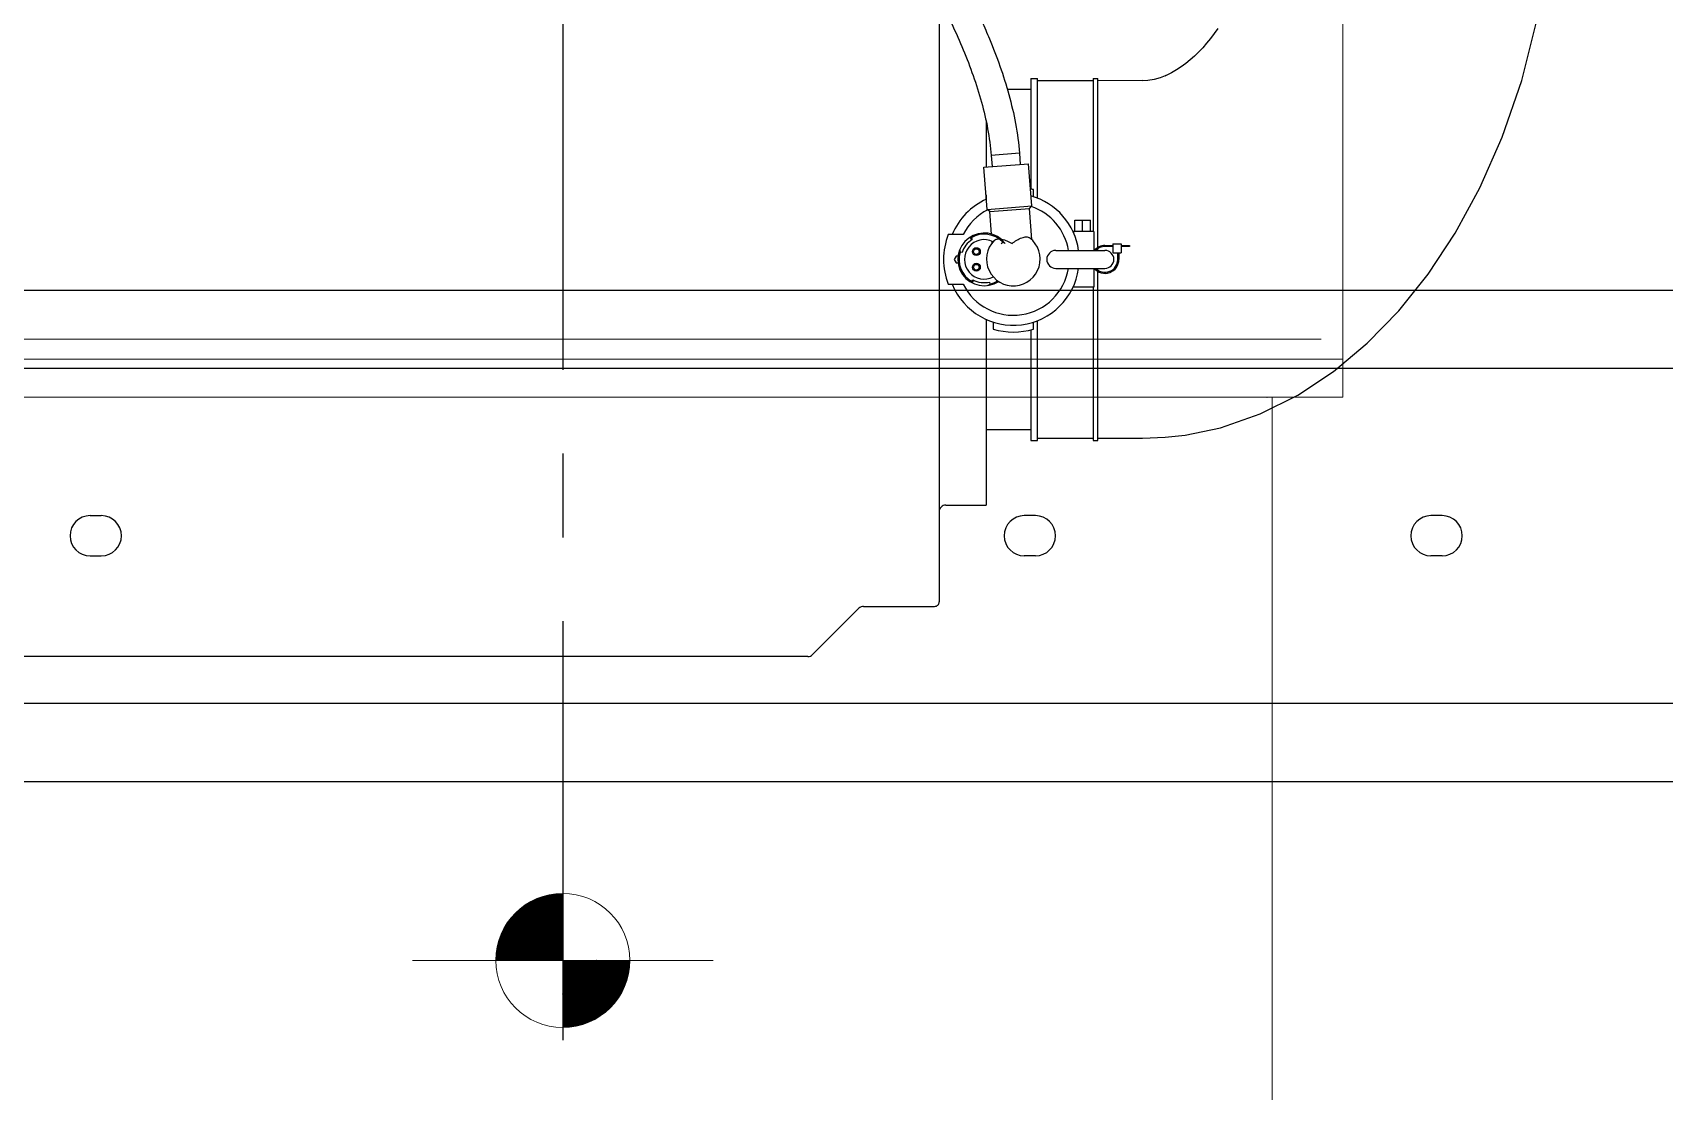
# Model space of a CAD drawing. Header units: metres. Extents: x 27859 to 32645, y 1492 to 8791.
# Drawn here: x 29818 to 30548, y 4117 to 4591 of the extents above; entities that cross this region are included whole.
import ezdxf

# ---------------------------------------------------------------- set-up
doc = ezdxf.new("R2010")
doc.units = ezdxf.units.M
doc.linetypes.add('CENTER', pattern=[2, 1.25, -0.25, 0.25, -0.25])
doc.layers.add('E-EQPT', color=190, linetype='Continuous')
doc.layers.add('E-HAT', color=253, linetype='CENTER', lineweight=15)
doc.layers.add('ENG-HDN', color=251, linetype='Continuous', lineweight=9, transparency=0.7)

# ---------------------------------------------------------------- blocks, each defined once
blk = doc.blocks.new('EDG')
at = {"color": 6, "linetype": 'CENTER', "ltscale": 150}
blk.add_line((814.99, -420.5, 1), (814.99, 5130.26, 1), dxfattribs=at)
at = {"color": 0}
for p, q in [((1543.99, 3251.29, 1), (86, 3251.29, 1)), ((1543.99, 3216.29, 1), (86, 3216.29, 1)), ((421.49, 3150.29, 1), (426.49, 3150.29, 1)), ((603.49, 3150.29, 1), (608.49, 3150.29, 1)), ((1026.49, 3150.29, 1), (1021.49, 3150.29, 1)), ((421.49, 3132.29, 1), (426.49, 3132.29, 1)), ((603.49, 3132.29, 1), (608.49, 3132.29, 1)), ((1026.49, 3132.29, 1), (1021.49, 3132.29, 1)), ((1543.99, 3066.29, 1), (86, 3066.29, 1)), ((1543.99, 3031.29, 1), (86, 3031.29, 1))]:
    blk.add_line(p, q, dxfattribs=at)
at = {"color": 0, "linetype": 'Continuous'}
for p, q in [((703.22, 3194.5, 1), (682.48, 3173.76, 1)), ((705.34, 3195.38, 1), (1125.2, 3195.38, 1)), ((646.6, 2900.82, 1), (646.6, 3170.88, 1)), ((680.36, 3172.88, 1), (648.6, 3172.88, 1)), ((625.6, 3044.41, 1), (625.6, 3127.58, 1)), ((643.6, 3127.58, 1), (625.6, 3127.58, 1)), ((536.46, 3096.21, 1), (520.66, 3092.92, 1)), ((536.49, 3096.21, 1), (536.46, 3096.21, 1)), ((545.48, 3097.2, 1), (536.49, 3096.21, 1)), ((555.6, 3097.58, 1), (545.48, 3097.2, 1)), ((575.6, 3097.58, 1), (555.6, 3097.58, 1)), ((575.6, 3098.58, 1), (575.6, 3022.94, 1)), ((577.6, 3098.58, 1), (575.6, 3098.58, 1)), ((577.6, 3030.08, 1), (577.6, 3098.58, 1)), ((602.6, 3097.57, 1), (577.6, 3097.58, 1)), ((602.6, 3098.58, 1), (602.6, 3044.94, 1)), ((605.6, 3098.58, 1), (602.6, 3098.58, 1)), ((605.6, 3049.06, 1), (605.6, 3098.58, 1)), ((520.66, 3092.92, 1), (502.91, 3086.74, 1)), ((625.6, 3093.78, 1), (605.6, 3093.78, 1)), ((502.91, 3086.74, 1), (486.06, 3078.29, 1)), ((486.06, 3078.29, 1), (470.11, 3067.72, 1)), ((470.11, 3067.72, 1), (455.04, 3055.13, 1)), ((455.04, 3055.13, 1), (440.92, 3040.61, 1)), ((604.4, 3048.81, 1), (604.4, 3045.67, 1)), ((622.4, 3045.67, 1), (622.4, 3048.81, 1)), ((440.92, 3040.61, 1), (427.77, 3024.17, 1)), ((427.77, 3024.17, 1), (415.63, 3005.83, 1)), ((577.4, 3021.58, 1), (577.4, 3030.08, 1)), ((577.4, 3030.08, 1), (586.77, 3030.08, 1)), ((586.4, 3029.31, 1), (586.4, 3030.08, 1)), ((624.05, 3027.71, 1), (623.84, 3028.59, 1)), ((631.75, 3028.1, 1), (631.12, 3026.85, 1)), ((631.89, 3027.46, 1), (631.45, 3026.67, 1)), ((642.54, 3028.73, 1), (635.78, 3028.73, 1)), ((566.15, 3014.58, 1), (566.15, 3017.58, 1)), ((566.65, 3017.58, 1), (566.65, 3014.58, 1)), ((594.4, 3021.58, 1), (572.4, 3021.58, 1)), ((575.6, 3022.36, 1), (575.6, 3021.58, 1)), ((638.93, 3019.08, 1), (638.11, 3019.08, 1)), ((638.11, 3016.08, 1), (638.93, 3016.08, 1)), ((639.8, 3017.58, 1), (638.93, 3019.08, 1)), ((638.93, 3016.08, 1), (639.8, 3017.58, 1)), ((561.4, 3011.33, 1), (561.4, 3011.83, 1)), ((561.4, 3011.83, 1), (565.2, 3011.83, 1)), ((565.2, 3011.33, 1), (561.4, 3011.33, 1)), ((565.2, 3010.58, 1), (565.2, 3014.58, 1)), ((568.9, 3014.58, 1), (565.2, 3014.58, 1)), ((568.9, 3010.58, 1), (565.2, 3010.58, 1)), ((568.9, 3010.58, 1), (568.9, 3014.58, 1)), ((568.9, 3011.83, 1), (572.4, 3011.83, 1)), ((572.4, 3011.33, 1), (568.9, 3011.33, 1)), ((594.4, 3013.58, 1), (572.4, 3013.58, 1)), ((575.6, 3013.58, 1), (575.6, 3012.8, 1)), ((575.6, 3012.22, 1), (575.6, 2936.58, 1)), ((577.4, 3005.08, 1), (577.4, 3013.58, 1)), ((605.11, 3008.73, 1), (606.18, 2994.82, 1)), ((618.81, 3010.47, 1), (618.15, 3009.86, 1)), ((622.86, 3010.09, 1), (622.91, 3009.47, 1)), ((632.21, 3007.89, 1), (631.75, 3008.66, 1)), ((632.83, 3007.69, 1), (632.07, 3008.86, 1)), ((636.35, 3014.56, 1), (637.21, 3014.29, 1)), ((415.63, 3005.83, 1), (404.56, 2985.47, 1)), ((577.4, 3005.08, 1), (586.77, 3005.08, 1)), ((577.6, 2936.58, 1), (577.6, 3005.08, 1)), ((578.9, 3005.08, 1), (578.9, 3000.08, 1)), ((582.4, 3005.08, 1), (582.4, 3000.08, 1)), ((585.9, 3005.08, 1), (585.9, 3000.08, 1)), ((586.4, 3005.08, 1), (586.4, 3005.85, 1)), ((623.15, 3006.25, 1), (623.92, 2996.18, 1)), ((635.78, 3006.43, 1), (642.54, 3006.43, 1)), ((585.9, 3000.08, 1), (578.9, 3000.08, 1)), ((625.1, 2995.17, 1), (605.16, 2993.64, 1)), ((606.18, 2994.82, 1), (605.16, 2993.64, 1)), ((623.92, 2996.18, 1), (606.18, 2994.82, 1)), ((623.92, 2996.18, 1), (625.1, 2995.17, 1)), ((625.1, 2995.17, 1), (626.55, 2976.33, 1)), ((602.6, 2990.22, 1), (602.6, 2936.58, 1)), ((604.4, 2989.49, 1), (604.4, 2986.35, 1)), ((605.16, 2993.64, 1), (606.61, 2974.8, 1)), ((625.6, 2988.68, 1), (625.6, 2990.75, 1)), ((404.56, 2985.47, 1), (394.6, 2962.84, 1)), ((605.6, 2936.58, 1), (605.6, 2986.09, 1)), ((626.55, 2976.33, 1), (606.61, 2974.8, 1)), ((610.63, 2970.09, 1), (610.25, 2975.08, 1)), ((623.29, 2971.06, 1), (622.91, 2976.05, 1)), ((625.6, 2955.46, 1), (625.6, 2976.25, 1)), ((610.63, 2970.09, 1), (623.29, 2971.06, 1)), ((394.6, 2962.84, 1), (385.89, 2937.51, 1)), ((385.89, 2937.51, 1), (378.68, 2908.82, 1)), ((544.94, 2935.2, 1), (545.19, 2935.31, 1)), ((545.5, 2935.44, 1), (545.19, 2935.31, 1)), ((545.5, 2935.44, 1), (547.7, 2936.26, 1)), ((547.7, 2936.26, 1), (550.36, 2937, 1)), ((550.36, 2937, 1), (553.23, 2937.46, 1)), ((553.23, 2937.46, 1), (555.6, 2937.58, 1)), ((555.6, 2937.57, 1), (575.6, 2937.58, 1)), ((577.6, 2936.58, 1), (575.6, 2936.58, 1)), ((577.6, 2937.58, 1), (602.6, 2937.59, 1)), ((605.6, 2936.58, 1), (602.6, 2936.58, 1)), ((616.08, 2941.38, 1), (605.6, 2941.38, 1)), ((532.32, 2926.56, 1), (534.23, 2928.26, 1)), ((534.23, 2928.26, 1), (536.19, 2929.87, 1)), ((536.19, 2929.87, 1), (538.24, 2931.39, 1)), ((538.24, 2931.39, 1), (540.37, 2932.79, 1)), ((540.37, 2932.79, 1), (542.61, 2934.07, 1)), ((542.61, 2934.07, 1), (544.94, 2935.2, 1)), ((525.15, 2918.72, 1), (526.87, 2920.82, 1)), ((526.87, 2920.82, 1), (528.65, 2922.83, 1)), ((528.65, 2922.83, 1), (530.46, 2924.74, 1)), ((530.46, 2924.74, 1), (532.32, 2926.56, 1)), ((521.81, 2914.25, 1), (523.46, 2916.53, 1)), ((523.46, 2916.53, 1), (525.15, 2918.72, 1))]:
    blk.add_line(p, q, dxfattribs=at)
for centre, radius in [((629.9, 3021.08, 1), 1.75), ((629.9, 3014.08, 1), 1.75), ((629.9, 3021.08, 1), 1.25), ((629.9, 3014.08, 1), 1.25)]:
    blk.add_circle(centre, radius, dxfattribs=at)
for centre, radius, start, end in [((705.34, 3192.38, 1), 3, 90, 135), ((648.6, 3170.88, 1), 2, 90, 180.00001), ((680.36, 3175.88, 1), 3, 270, 314.99999), ((643.6, 3130.58, 1), 3, 270, 0), ((613.4, 3017.58, 1), 29.5, 22.20776, 172.1859), ((613.4, 3017.58, 1), 32.5, 73.92335, 106.07665), ((613.4, 3017.58, 1), 25, 26.48734, 170.76612), ((572.4, 3017.58, 1), 6.25, 39.79936, 180), ((572.4, 3017.58, 1), 5.75, 44.11471, 180), ((613.37, 3017.44, 1), 12, 316.19245, 232.57182), ((626.4, 3017.58, 1), 11.8, 217.31033, 123.1806), ((626.4, 3017.58, 1), 11.3, 103.09332, 122.00494), ((626.4, 3017.58, 1), 8.85, 243.60454, 117.63891), ((626.4, 3017.58, 1), 10.4, 60.95781, 103.09332), ((632.55, 3028.03, 1), 0.744, 176.58111, 178.26104), ((622.27, 3026.06, 1), 9.72, 8.28861, 10.7936), ((626.4, 3017.58, 1), 11.3, 343.09332, 60.95781), ((613.4, 3017.58, 1), 31.2, 339.06112, 20.93888), ((572.4, 3017.58, 1), 4, 90, 270), ((594.4, 3017.58, 1), 4, 270, 90), ((572.4, 3017.58, 1), 6.25, 270, 320.16451), ((572.4, 3017.58, 1), 5.75, 270, 315.88529), ((613.4, 3017.58, 1), 29.5, 187.8141, 254.43552), ((613.4, 3017.58, 1), 25, 189.23388, 251.35487), ((626.4, 3017.58, 1), 11.3, 223.09332, 300.95781), ((626.4, 3017.58, 1), 10.4, 300.95781, 343.09332), ((613.4, 3017.58, 1), 25, 297.28691, 333.51266), ((613.4, 3017.58, 1), 29.5, 294.12976, 337.79224), ((635.81, 3016.92, 1), 9.72, 248.28861, 250.7936), ((632.38, 3007.03, 1), 0.744, 56.58114, 58.34531), ((613.4, 3017.58, 1), 32.5, 253.92335, 256.35299)]:
    blk.add_arc(centre, radius, start, end, dxfattribs=at)
at = {"color": 0}
for centre, start, end in [((421.49, 3141.29, 1), 90, 270), ((426.49, 3141.29, 1), 270, 90), ((603.49, 3141.29, 1), 90, 270), ((608.49, 3141.29, 1), 270, 90), ((1021.49, 3141.29, 1), 90, 270), ((1026.49, 3141.29, 1), 270, 90)]:
    blk.add_arc(centre, 9, start, end, dxfattribs=at)
at = {"color": 0, "linetype": 'Continuous'}
for points in [[(624.9, 3029.28, 1), (624.54, 3029.06, 1), (624.19, 3028.82, 1), (623.84, 3028.59, 1)], [(631.82, 3027.88, 1), (631.81, 3027.93, 1), (631.8, 3027.99, 1), (631.8, 3028.05, 1)], [(617.02, 3010.43, 1), (617.39, 3010.23, 1), (617.77, 3010.04, 1), (618.15, 3009.86, 1)], [(637.29, 3013.03, 1), (637.27, 3013.45, 1), (637.24, 3013.87, 1), (637.21, 3014.29, 1)], [(632.61, 3007.74, 1), (632.67, 3007.72, 1), (632.72, 3007.7, 1), (632.77, 3007.67, 1)]]:
    blk.add_open_spline(points, degree=3, dxfattribs=at)
for points, knots in [([(613.9, 3010.46, 1), (613.25, 3009.88, 1), (611.87, 3008.89, 1), (610.01, 3007.99, 1), (608.56, 3007.57, 1), (607.6, 3007.45, 1), (606.76, 3007.53, 1), (606.27, 3007.76, 1), (606.08, 3007.91, 1)], [0, 0, 0, 0, 0.301317, 0.583569, 0.709141, 0.819902, 0.915279, 1, 1, 1, 1]), ([(622.03, 3009.13, 1), (621.86, 3008.96, 1), (621.41, 3008.66, 1), (620.59, 3008.45, 1), (619.62, 3008.42, 1), (618.13, 3008.61, 1), (616.15, 3009.22, 1), (614.64, 3009.99, 1), (613.9, 3010.46, 1)], [0, 0, 0, 0, 0.084721, 0.180098, 0.290859, 0.416431, 0.698682, 1, 1, 1, 1]), ([(627.5, 2910.98, 1), (626.32, 2913.57, 1), (623.48, 2920.15, 1), (619.26, 2931.04, 1), (613.88, 2947.96, 1), (611.31, 2961.17, 1), (610.63, 2970.09, 1)], [0, 0, 0, 0, 0.142857, 0.357143, 0.571429, 1, 1, 1, 1]), ([(718.41, 2798.37, 1), (716.47, 2800.71, 1), (710.64, 2807.81, 1), (699.9, 2821.3, 1), (686.24, 2839.28, 1), (671.89, 2859.27, 1), (658.06, 2880.3, 1), (645.9, 2901.43, 1), (637.23, 2919.79, 1), (631.24, 2935.29, 1), (626.22, 2951.09, 1), (623.9, 2963.12, 1), (623.29, 2971.06, 1)], [0, 0, 0, 0, 0.069977, 0.18623, 0.302482, 0.418735, 0.534988, 0.651241, 0.767494, 0.825621, 0.883747, 1, 1, 1, 1])]:
    blk.add_open_spline(points, degree=3, knots=knots, dxfattribs=at)
at = {"layer": 'ENG-HDN'}
for p, q in [((497.49, 3489.84, 1), (497.49, 3079.3, 1)), ((879.01, 3331.37, 1), (747.73, 3331.37, 1)), ((750.98, 3331.37, 1), (882.26, 3331.37, 1)), ((814.99, 3079.3, 1), (465.99, 3079.3, 1)), ((465.99, 3079.3, 1), (465.99, 3062.3, 1)), ((814.99, 3079.3, 1), (1163.99, 3079.3, 1)), ((465.99, 3062.3, 1), (814.99, 3062.3, 1)), ((465.99, 3062.3, 1), (465.99, 2859.3, 1)), ((1163.99, 3062.3, 1), (814.99, 3062.3, 1)), ((475.64, 3053.3, 1), (814.99, 3053.3, 1)), ((1154.34, 3053.3, 1), (814.99, 3053.3, 1))]:
    blk.add_line(p, q, dxfattribs=at)
at = {"layer": 'ENG-HDN', "const_width": 30, "elevation": 1}
for points in [[(814.99, 3346.37, 0.414214), (799.99, 3331.37, 0.414214)], [(814.99, 3316.37, 0.414214), (829.99, 3331.37, 0.414214)]]:
    blk.add_lwpolyline(points, format="xyb", dxfattribs=at)
at = {"layer": 'ENG-HDN'}
blk.add_circle((814.99, 3331.37, 1), 30, dxfattribs=at)
blk.add_circle((814.99, 3331.37, 1), 30, dxfattribs=at)
for p in [(814.99, 3346.37, 1), (814.99, 3346.37, 1), (799.99, 3331.37, 1), (799.99, 3331.37, 1), (814.99, 3331.37, 1), (814.99, 3331.37, 1), (829.99, 3331.37, 1), (829.99, 3331.37, 1), (814.99, 3316.37, 1), (814.99, 3316.37, 1)]:
    blk.add_point(p, dxfattribs=at)
at = {"layer": 'ENG-HDN', "color": 0, "linetype": 'ByBlock'}
blk.add_point((499.8, 3079.3, 1), dxfattribs=at)

msp = doc.modelspace()

# ---------------------------------------------------------------- hatches: boundary and pattern name
at = {"layer": 'E-HAT', "linetype": 'Continuous'}
h = msp.add_hatch(dxfattribs=at)
h.set_pattern_fill('AR-CONC', color=8, scale=40, angle=90)
h.set_pattern_definition([(140, (30868.3, 2757.35), (25.101, 286.904), [30, -330]), (85, (30868.3, 2757.35), (-300.877, -55.5), [24, -264]), (190.4514, (30870.4, 2781.26), (-275.776, 231.404), [25.496, -280.457]), (136.184, (30788.3, 2757.35), (66.208, 426.897), [45, -495]), (186.636, (30793.8, 2792.93), (-389.647, 373.865), [38.244, -420.686]), (81.184, (30788.3, 2757.35), (-389.647, 373.865), [36, -396]), (111, (30808.3, 2797.35), (161.0476, 238.763), [30, -330]), (56, (30808.3, 2797.35), (-290.06, 97.326), [24, -264]), (161.4514, (30821.72, 2817.25), (-129.012, 336.089), [25.496, -280.457]), (127.5, (30868.3, 2757.35), (-133.1575, 4.864), [0, -260.8, 0, -268, 0, -265]), (97.5, (30868.3, 2757.35), (-157.7647, 105.2278), [0, -152.8, 0, -254.8, 0, -101]), (57.5, (30868.3, 2668.15), (9.022, 213.529), [0, -100, 0, -312, 0, -414]), (47.5, (30868.3, 2628.15), (-40.042, 233.2745), [0, -130, 0, -207.2, 0, -294])])
h.paths.add_polyline_path([(32053.3, 1585.35), (28053.3, 1585.35), (28053.3, 2085.35), (28638.3, 2085.35), (28638.3, 8185.35), (28053.3, 8185.35), (28053.3, 8685.35), (32053.3, 8685.35), (32053.3, 8185.35), (31468.3, 8185.35), (31468.3, 2085.35), (32053.3, 2085.35)])

# ---------------------------------------------------------------- next in the draw order: wipeouts: each hides what was drawn before it
msp.add_wipeout([(30870.3, 2757.35), (29240.32, 2757.35), (29240.32, 7507.34), (30870.3, 7507.34)]).translate(0, 0, -732205.32).dxf.layer = 'E-EQPT'

# ---------------------------------------------------------------- next in the draw order: block references
at = {"layer": 'E-EQPT', "rotation": 180}
msp.add_blockref('EDG', (30870.3, 7507.34, -732206.32), dxfattribs=at)

doc.saveas('drawing.dxf')
